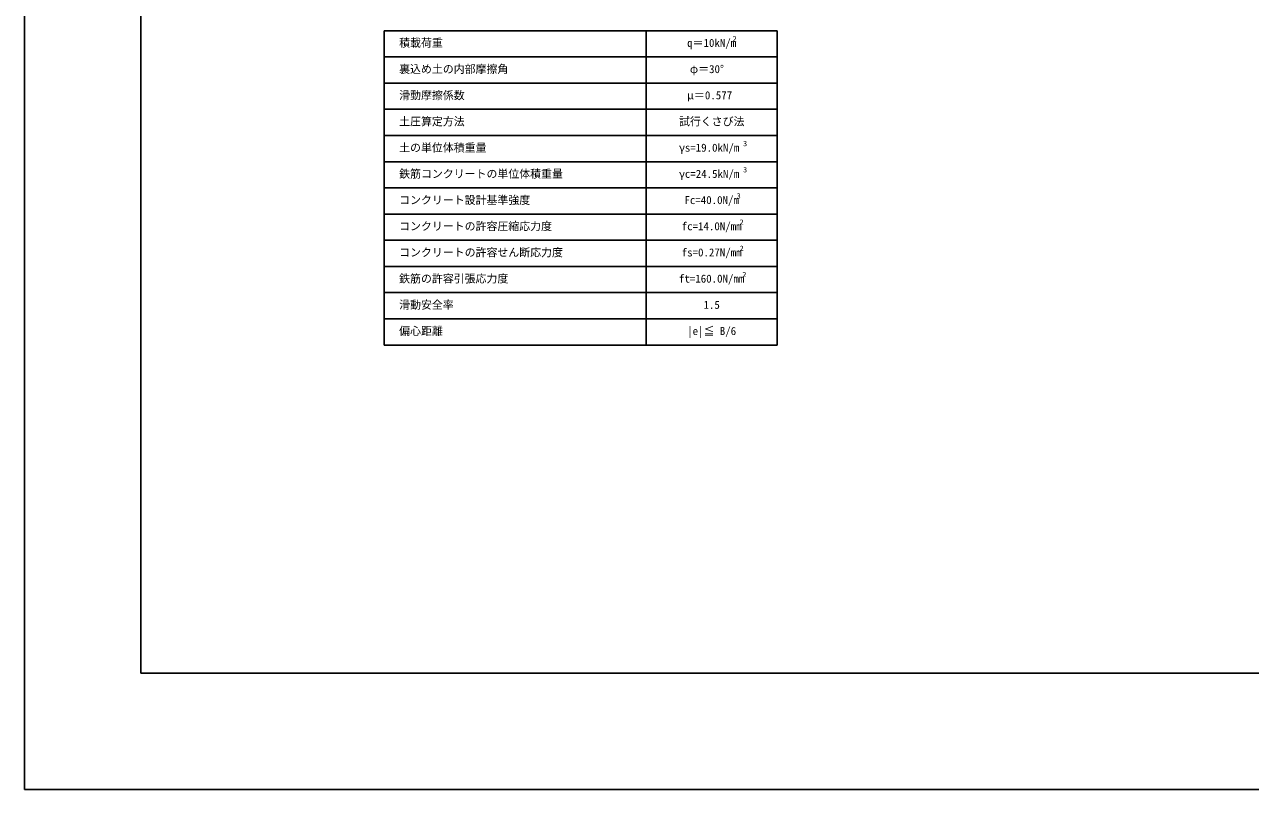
# Model space of a CAD drawing. Units: millimetres, scale not verified. Extents: x -67200 to 67200, y -23760 to 23760.
# Drawn here: x -67200 to -50351, y -23760 to -13246 of the extents above; entities that cross this region are included whole.
import ezdxf
from ezdxf.enums import TextEntityAlignment as Align

# ---------------------------------------------------------------- set-up
doc = ezdxf.new("R2010")
doc.units = ezdxf.units.MM
doc.header["$LTSCALE"] = 80
for name, color, linetype, lineweight in [('0-2_Defpoints', 5, 'Continuous', 25), ('0-4_HYO', 3, 'Continuous', 25), ('0-8_TXT', 7, 'Continuous', 25), ('0-9_WAKU', 3, 'Continuous', 25)]:
    doc.layers.add(name, color=color, linetype=linetype, lineweight=lineweight)
doc.styles.add('ＭＳ ゴシック', font='')
doc.styles.get('ＭＳ ゴシック').set_extended_font_data('MS Gothic')

msp = doc.modelspace()

# ---------------------------------------------------------------- linework, layer by layer
at = {"layer": '0-2_Defpoints'}
msp.add_lwpolyline([(-67200, -23760), (0, -23760), (0, 23760), (-67200, 23760)], close=True, dxfattribs=at)
at = {"layer": '0-4_HYO'}
for p, q in [((-62255.44, -13331.67), (-56855.44, -13331.67)), ((-62255.44, -13331.67), (-62255.44, -17651.67)), ((-58655.44, -13331.67), (-58655.44, -17651.67)), ((-56855.44, -13331.67), (-56855.44, -17651.67)), ((-62255.44, -13691.67), (-56855.44, -13691.67)), ((-62255.44, -14051.67), (-56855.44, -14051.67)), ((-62255.44, -14411.67), (-56855.44, -14411.67)), ((-62255.44, -14771.67), (-56855.44, -14771.67)), ((-62255.44, -15131.67), (-56855.44, -15131.67)), ((-62255.44, -15491.67), (-56855.44, -15491.67)), ((-62255.44, -15851.67), (-56855.44, -15851.67)), ((-62255.44, -16211.67), (-56855.44, -16211.67)), ((-62255.44, -16571.67), (-56855.44, -16571.67)), ((-62255.44, -16931.67), (-56855.44, -16931.67)), ((-62255.44, -17291.67), (-56855.44, -17291.67)), ((-62255.44, -17651.67), (-56855.44, -17651.67))]:
    msp.add_line(p, q, dxfattribs=at)
at = {"layer": '0-9_WAKU'}
msp.add_lwpolyline([(-65600, -22160), (-1600, -22160), (-1600, 22160), (-65600, 22160)], close=True, dxfattribs=at)

# ---------------------------------------------------------------- texts
at = {"layer": '0-8_TXT', "style": 'ＭＳ ゴシック'}
for s, height, p in [('積載荷重', 110, (-62051.17, -13586.67)), ('q＝10kN/m', 110, (-58092.94, -13586.67)), ('2', 73.31, (-57468.53, -13500.52)), ('裏込め土の内部摩擦角', 110, (-62051.17, -13946.67)), ('φ＝30°', 110, (-58055.44, -13946.67)), ('滑動摩擦係数', 110, (-62051.17, -14306.67)), ('μ＝0.577', 110, (-58092.94, -14306.67)), ('土圧算定方法', 110, (-62051.17, -14666.67)), ('試行くさび法', 110, (-58205.44, -14666.67)), ('土の単位体積重量', 110, (-62051.17, -15026.67)), ('γs=19.0kN/m', 110, (-58205.44, -15026.67)), ('3', 73.31, (-57325.16, -14940.52)), ('鉄筋コンクリートの単位体積重量', 110, (-62051.17, -15386.67)), ('γc=24.5kN/m', 110, (-58205.44, -15386.67)), ('3', 73.31, (-57325.16, -15300.52)), ('コンクリート設計基準強度', 110, (-62051.17, -15746.67)), ('Fc=40.0N/m', 110, (-58130.44, -15746.67)), ('3', 73.31, (-57412.78, -15660.52)), ('コンクリートの許容圧縮応力度', 110, (-62051.17, -16106.67)), ('fc=14.0N/mm', 110, (-58167.94, -16106.67)), ('2', 73.31, (-57373.22, -16020.52)), ('コンクリートの許容せん断応力度', 110, (-62051.17, -16466.67)), ('fs=0.27N/mm', 110, (-58167.94, -16466.67)), ('2', 73.31, (-57373.22, -16380.52)), ('鉄筋の許容引張応力度', 110, (-62051.17, -16826.67)), ('ft=160.0N/mm', 110, (-58205.44, -16826.67)), ('2', 73.31, (-57335.62, -16740.52)), ('滑動安全率', 110, (-62051.17, -17186.67)), ('1.5', 110, (-57867.94, -17186.67)), ('偏心距離', 110, (-62051.17, -17546.67)), ('|e|≦ B/6', 110, (-58092.94, -17546.67))]:
    msp.add_text(s, height=height, dxfattribs=at).set_placement(p, align=Align.BOTTOM_LEFT)

doc.saveas('drawing.dxf')
